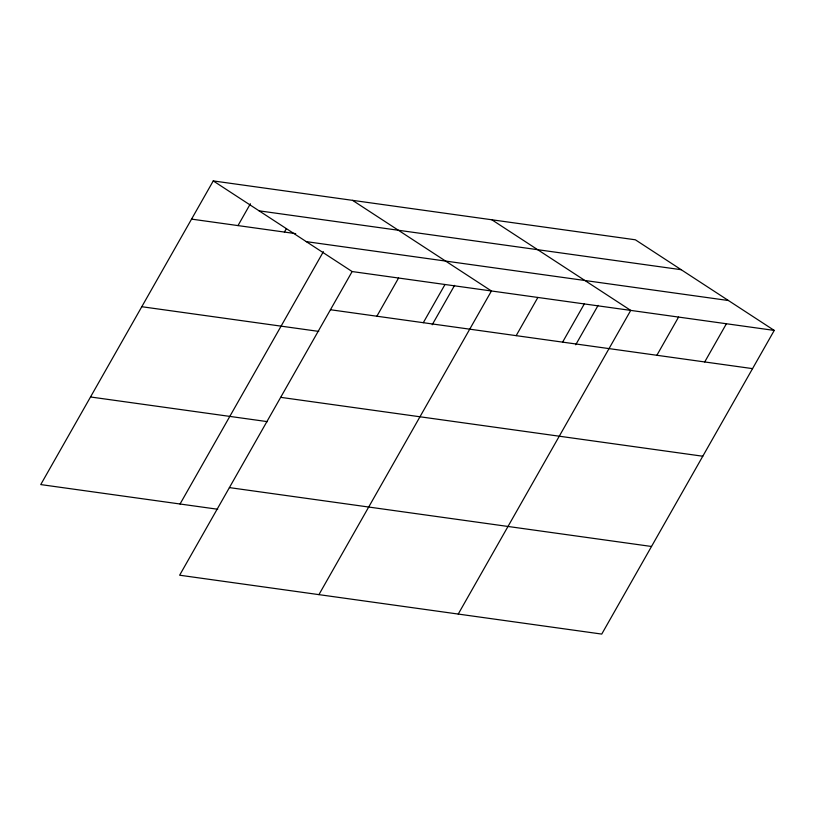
<?xml version="1.0" encoding="UTF-8"?>
<svg xmlns="http://www.w3.org/2000/svg" width="815" height="815" viewBox="0 0 815 815"><rect width="100%" height="100%" fill="white"/><g stroke="black" fill="none" stroke-linecap="round" stroke-linejoin="round"><path stroke-width="1.22" d="M774.25 330.421L352.141 271.548L179.636 575.207L601.745 634.08L774.25 330.421L635.364 239.793L213.255 180.92L40.75 484.579L217.697 509.253M237.99 225.592L250.388 203.76M284.415 232.071L286.279 228.791M180.044 504.006L323.382 251.682M376.876 316.22L398.566 278.027M423.301 322.699L445 284.496M432.205 324.767L454.597 285.352M318.93 594.634L491.435 290.975L352.549 200.347M516.17 335.648L537.869 297.455M562.605 342.127L584.304 303.934M575.716 344.786L598.118 305.37M458.234 614.062L630.729 310.403L491.842 219.775M656.87 355.279L678.569 317.076M704.71 361.952L726.409 323.749M259.089 210.83L681.197 269.704M191.556 219.113L295.713 233.64M306.308 241.637L728.416 300.521M330.442 309.741L752.551 368.625M141.79 306.715L318.736 331.399M280.676 397.343L702.785 456.227M90.516 396.976L267.463 421.65M229.402 487.604L651.511 546.478M213.255 180.92L352.141 271.548"/></g></svg>
